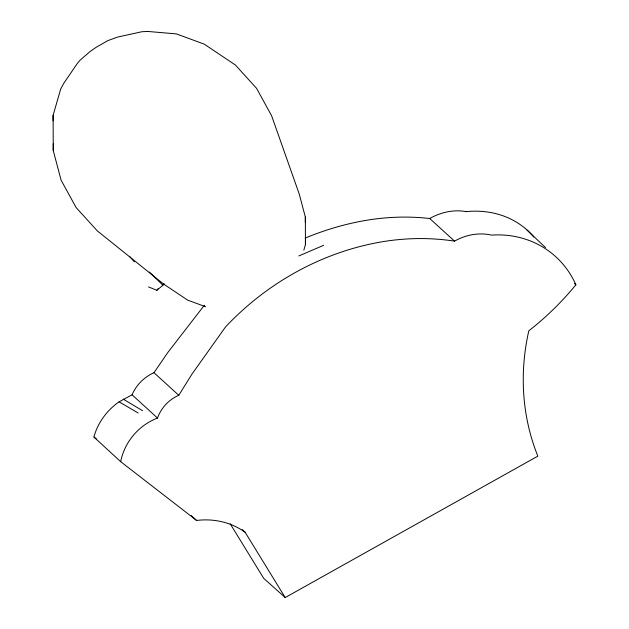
<?xml version="1.0" encoding="UTF-8"?>
<svg xmlns="http://www.w3.org/2000/svg" width="629" height="629" viewBox="0 0 629 629"><rect width="100%" height="100%" fill="white"/><g stroke="black" fill="none" stroke-linecap="round" stroke-linejoin="round"><path stroke-width="0.94" d="M53.119 120.815L53.111 115.296L60.699 89.004L63.765 83.343L77.068 63.796L80.142 60.148L89.813 51.743L95.757 47.552L107.85 40.618L117.521 37.087L141.918 31.733L147.862 31.45L176.379 33.903L204.221 44.124L235.427 65.039L256.585 88.359L271.602 115.744L299.223 193.999L305.34 217.068L305.442 244.587L303.831 250.177M204.629 305.317A267.16 221.911 -41.9 0 0 203.238 306.7L168.022 352.224L153.979 372.69A36.05 29.94 -41.9 0 0 132.082 394.815L119.078 401.829A54.817 45.532 -41.9 0 0 93.941 437.069L120.674 461.678A54.786 49.903 -48.2 0 1 157.509 418.065A35.987 32.779 -48.2 0 1 178.778 395.295L192.034 374.011L225.63 326.813A266.437 242.7 -48.2 0 1 375.324 243.022A244.367 222.595 -48.2 0 1 454.547 241.143A53.284 48.535 -48.2 0 1 491.595 235.104A98.926 90.112 -48.2 0 1 575.889 284.788A271.469 247.291 -48.2 0 1 528.808 330.815A222.611 202.782 -48.2 0 0 537.842 456.135L285.204 597.55L263.685 578.342L230.159 523.721M148.523 286.918L156.873 290.291L157.997 288.703M156.873 290.291L162.927 285.252L164.051 283.671M298.83 255.948L323.62 245.326M205.675 306.748L187.584 300.104L163.241 283.789L97.275 230.859L76.109 207.539L61.092 180.153L53.253 150.575L53.111 115.296M119.078 401.829L138.183 413.009M123.26 399.14L142.539 410.674M93.949 437.069L96.292 438.83M120.674 461.678L196.61 520.458A77.729 70.802 -48.2 0 1 245.066 532.173L285.204 597.55M162.927 285.252L149.38 272.043M574.489 283.545L575.889 284.788M454.547 241.143L429.733 218.522A244.587 203.159 -41.9 0 0 352.932 222.918A267.16 221.911 -41.9 0 0 305.214 238.077M178.778 395.295L153.979 372.69M157.509 418.065L132.09 394.815M242.204 529.618L245.066 532.173M191.027 515.481L196.61 520.458M527 230.002L545.492 247.567M129.778 256.64L134.276 261.806M305.34 217.068L305.34 222.344M305.442 240.278L305.442 244.587M53.245 143.813L53.253 150.575M429.733 218.53A53.371 44.329 -41.9 0 1 465.947 211.611M465.94 211.651A98.596 81.904 -41.9 0 1 533.754 237.039"/></g></svg>
